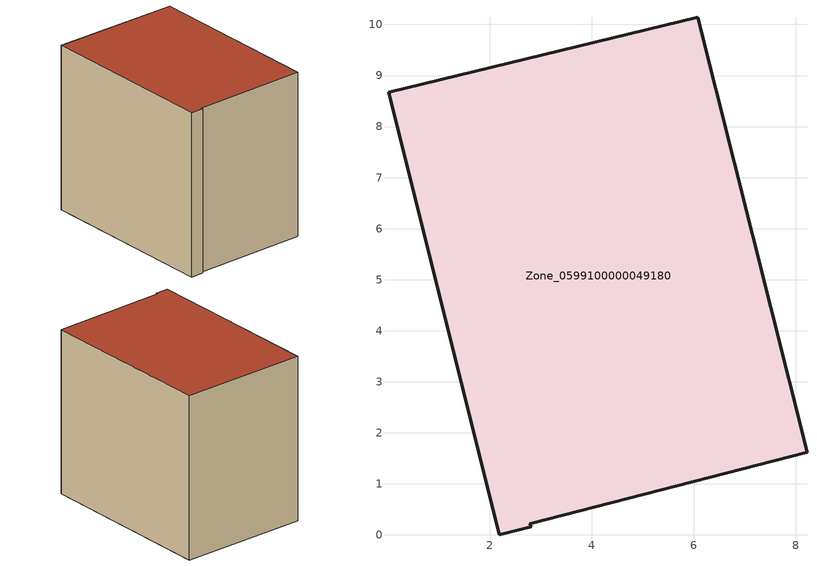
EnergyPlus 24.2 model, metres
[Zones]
Zone_0599100000049180
 floor ground (C_G): 8.22,1.62 2.78,0.22 2.82,0.16 2.19,0 0.02,8.67 6.08,10.14 z0
 wall outside (C_F): 6.08,10.14 0.02,8.67 2.19,0 2.82,0.16 2.78,0.22 8.22,1.62 6.08,10.14 z0:8.09
 roof outside (C_R): 2.78,0.22 8.22,1.62 6.08,10.14 0.02,8.67 2.19,0 2.82,0.16 z8.09
[BUILDING]
Pand.0599100000049180: North Axis=0; Terrain=City; Loads Convergence Tolerance Value=0.04; Temperature Convergence Tolerance Value=0.4; Solar Distribution=FullExterior; Maximum Number of Warmup Days=25; Minimum Number of Warmup Days=1
[Site:Location]
Rotterdam.The.Hague.AP_ZH_NLD Design_Conditions: Latitude=51.96; Longitude=4.45; Time Zone=1; Elevation=-4.5
[SITE:GROUNDTEMPERATURE:BUILDINGSURFACE]
18, 18, 18, 18, 18, 18, 18, 18, 18, 18, 18, 18
[MATERIAL] Thermal Absorptance=0.9; Solar Absorptance=0.7; Visible Absorptance=0.7
Name | Roughness | Thickness | Conductivity | Density | Specific Heat
G.TC.1965-1974 | MediumSmooth | 0.15 | 0.882353 | 540 | 1210
F.TC.1965-1974 | Rough | 0.3 | 0.697674 | 1920 | 840
R.TC.1965-1974 | MediumRough | 0.2 | 0.232558 | 1500 | 1000
[CONSTRUCTION]
C_G: G.TC.1965-1974
C_F: F.TC.1965-1974
C_R: R.TC.1965-1974
[ZONE]
Zone_0599100000049180: Type=1; Multiplier=1; Ceiling Height=Autocalculate; Volume=Autocalculate; Floor Area=autocalculate; Part of Total Floor Area=Yes
[ZONEINFILTRATION:DESIGNFLOWRATE]
Infil_Zone_0599100000049180: Zone or ZoneList or Space or SpaceList=Zone_0599100000049180; Schedule=AlwaysOn; Design Flow Rate Calculation Method=Flow/Area; Flow Rate per Floor Area=0.003; Constant Term Coefficient=1; Temperature Term Coefficient=0; Velocity Term Coefficient=0; Velocity Squared Term Coefficient=0
[HVACTEMPLATE:ZONE:IDEALLOADSAIRSYSTEM]
Zone_0599100000049180: Maximum Heating Supply Air Temperature=50; Minimum Cooling Supply Air Temperature=13; Maximum Heating Supply Air Humidity Ratio=0.0156; Minimum Cooling Supply Air Humidity Ratio=0.0077; Heating Limit=NoLimit; Cooling Limit=NoLimit; Dehumidification Control Type=ConstantSensibleHeatRatio; Cooling Sensible Heat Ratio=0.7; Dehumidification Setpoint=60; Humidification Control Type=None; Humidification Setpoint=30; Outdoor Air Method=None; Outdoor Air Flow Rate per Person=0.00944; Outdoor Air Flow Rate per Zone Floor Area=0; Outdoor Air Flow Rate per Zone=0; Demand Controlled Ventilation Type=None; Outdoor Air Economizer Type=NoEconomizer; Heat Recovery Type=None; Sensible Heat Recovery Effectiveness=0.7; Latent Heat Recovery Effectiveness=0.65
[ZONECONTROL:THERMOSTAT]
ThermostatControl_Zone_0599100000049180: Zone or ZoneList=Zone_0599100000049180; Control Type Schedule=DualSetpointControlType; Control 1=Thermostat_Zone_0599100000049180; Temperature Difference Between Cutout And Setpoint=0
[THERMOSTATSETPOINT:DUALSETPOINT]
Thermostat_Zone_0599100000049180: Heating Setpoint Temperature Schedule=HeatingSetpoint_Zone_0599100000049180; Cooling Setpoint Temperature Schedule=CoolingSetpoint_Zone_0599100000049180
[SCHEDULE:COMPACT]
HeatingSetpoint_Zone_0599100000049180: Through: 12/31, For: AllDays, Until: 24:00, 21
CoolingSetpoint_Zone_0599100000049180: Through: 12/31, For: AllDays, Until: 24:00, 24
DualSetpointControlType: Through: 12/31, For: AllDays, Until: 24:00, 4
AlwaysOn: Through: 12/31, For: AllDays, Until: 24:00, 1
